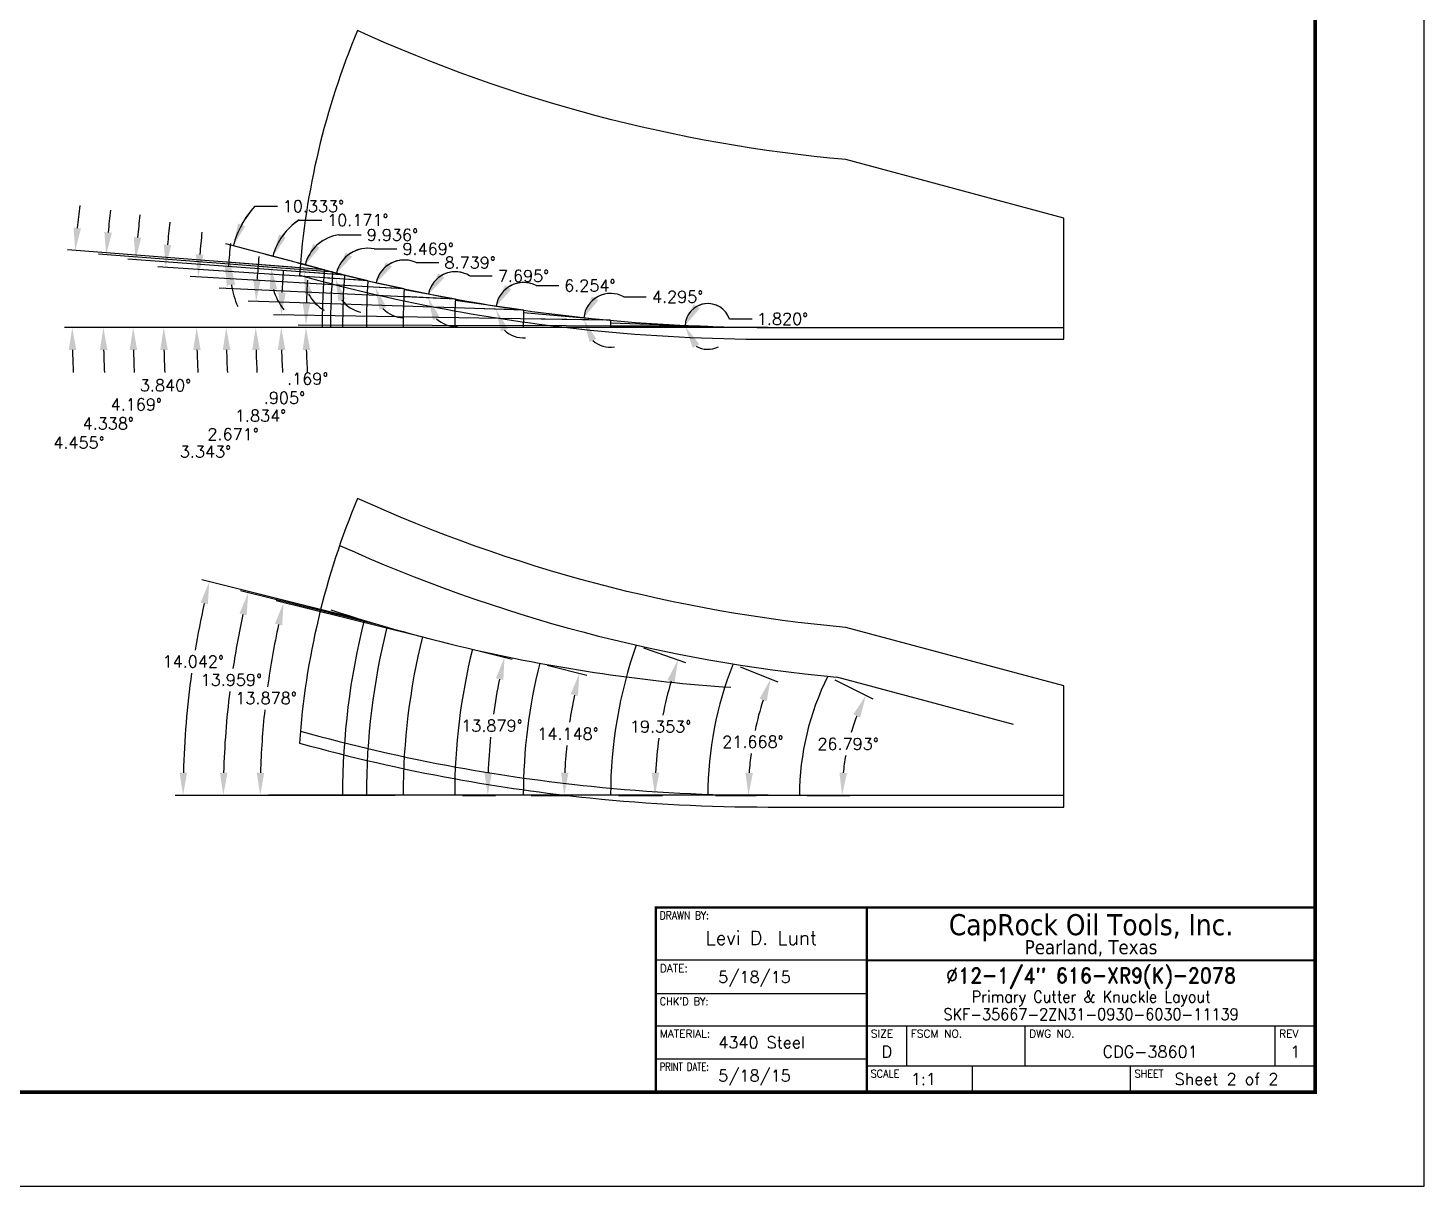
# Model space of a CAD drawing. Header units: inches. Extents: x -34 to 55.4, y 0 to 22.
# Drawn here: x -11.16 to 0, y 0 to 9.26 of the extents above; entities that cross this region are included whole.
import ezdxf
from ezdxf.enums import TextEntityAlignment as Align

# ---------------------------------------------------------------- set-up
doc = ezdxf.new("R2010")
doc.units = ezdxf.units.IN
doc.header["$MEASUREMENT"] = 0
doc.header["$PDMODE"] = 35
doc.layers.get('Defpoints').update_dxf_attribs({"color": 10})
for name, color, linetype in [('Dims', 4, 'Continuous'), ('TEXT', 3, 'Continuous'), ('Title Block', 7, 'Continuous')]:
    doc.layers.add(name, color=color, linetype=linetype)
doc.styles.add('Block', font='tahoma.ttf')
doc.styles.add('RomanD', font='romand.shx', dxfattribs={"width": 0.9})
doc.styles.add('RomanS', font='romans')
doc.dimstyles.new('Copy of Standard', dxfattribs={"dimtxt": 0.094, "dimasz": 0.18, "dimexe": 0.0625, "dimexo": 0.0625, "dimgap": 0.045, "dimtad": 0, "dimtih": 1, "dimtoh": 1, "dimdec": 4, "dimzin": 4, "dimdsep": 46, "dimtxsty": 'RomanS', "dimcen": 0.09, "dimadec": 3, "dimazin": 1, "dimtfac": 1, "dimtdec": 4, "dimtofl": 0, "dimtmove": 0, "dimatfit": 1, "dimfxl": 1, "dimtolj": 1, "dimtzin": 0, "dimarcsym": 0})

# ---------------------------------------------------------------- blocks, each defined once
blk = doc.blocks.new('*D99')
at = {"layer": 'Defpoints', "color": 0, "transparency": 16777216}
for p in [(-5.526, 4.175), (-5.324, 3.753), (-5.727, 3.124), (-2.882, 3.124)]:
    blk.add_point(p, dxfattribs=at)
at = {"layer": 'Dims', "color": 0, "lineweight": -2, "transparency": 16777216}
for p, q in [((-5.468, 4.152), (-5.167, 4.032)), ((-5.665, 3.124), (-5.341, 3.124))]:
    blk.add_line(p, q, dxfattribs=at)
for start, end in [(162.4225, 168.108), (172.3514, 175.9091)]:
    blk.add_arc((-2.882, 3.124), 2.522, start, end, dxfattribs=at)
at = {"layer": 'Dims', "color": 0, "transparency": 16777216}
for points in [[(-5.314, 3.896), (-5.257, 3.876), (-5.225, 4.055)], [(-5.367, 3.303), (-5.427, 3.305), (-5.403, 3.124)]]:
    blk.add_solid(points, dxfattribs=at)
at = {"layer": 'Dims', "color": 0, "transparency": 16777216, "insert": (-5.367, 3.552), "char_height": 0.094, "attachment_point": 5, "style": 'RomanS'}
blk.add_mtext('\\A1;21.668°', dxfattribs=at)
blk = doc.blocks.new('*D100')
at = {"layer": 'Defpoints', "color": 0, "transparency": 16777216}
for p in [(-6.301, 4.325), (-6.069, 3.854), (-6.505, 3.124), (-2.882, 3.124)]:
    blk.add_point(p, dxfattribs=at)
at = {"layer": 'Dims', "color": 0, "lineweight": -2, "transparency": 16777216}
for p, q in [((-6.242, 4.304), (-5.907, 4.187)), ((-6.443, 3.124), (-6.089, 3.124))]:
    blk.add_line(p, q, dxfattribs=at)
for start, end in [(163.8016, 168.6835), (171.9552, 176.845)]:
    blk.add_arc((-2.882, 3.124), 3.269, start, end, dxfattribs=at)
at = {"layer": 'Dims', "color": 0, "transparency": 16777216}
for points in [[(-6.05, 4.046), (-5.993, 4.027), (-5.966, 4.208)], [(-6.116, 3.304), (-6.176, 3.305), (-6.151, 3.124)]]:
    blk.add_solid(points, dxfattribs=at)
at = {"layer": 'Dims', "color": 0, "transparency": 16777216, "insert": (-6.105, 3.674), "char_height": 0.094, "attachment_point": 5, "style": 'RomanS'}
blk.add_mtext('\\A1;19.353°', dxfattribs=at)
blk = doc.blocks.new('*D101')
at = {"layer": 'Defpoints', "color": 0, "transparency": 16777216}
for p in [(-7.072, 4.181), (-6.822, 3.779), (-7.203, 3.124), (-2.882, 3.124)]:
    blk.add_point(p, dxfattribs=at)
at = {"layer": 'Dims', "color": 0, "lineweight": -2, "transparency": 16777216}
for p, q in [((-7.011, 4.165), (-6.694, 4.085)), ((-7.141, 3.124), (-6.814, 3.124))]:
    blk.add_line(p, q, dxfattribs=at)
for start, end in [(168.4344, 171.5941), (174.2541, 177.4177)]:
    blk.add_arc((-2.882, 3.124), 3.994, start, end, dxfattribs=at)
at = {"layer": 'Dims', "color": 0, "transparency": 16777216}
for points in [[(-6.824, 3.932), (-6.766, 3.919), (-6.755, 4.101)], [(-6.842, 3.304), (-6.902, 3.305), (-6.876, 3.124)]]:
    blk.add_solid(points, dxfattribs=at)
at = {"layer": 'Dims', "color": 0, "transparency": 16777216, "insert": (-6.846, 3.616), "char_height": 0.094, "attachment_point": 5, "style": 'RomanS'}
blk.add_mtext('\\A1;14.148°', dxfattribs=at)
blk = doc.blocks.new('*D102')
at = {"layer": 'Defpoints', "color": 0, "transparency": 16777216}
for p in [(-7.61, 4.293), (-7.427, 3.865), (-7.752, 3.124), (-2.882, 3.124)]:
    blk.add_point(p, dxfattribs=at)
at = {"layer": 'Dims', "color": 0, "lineweight": -2, "transparency": 16777216}
for p, q in [((-7.549, 4.278), (-7.292, 4.214)), ((-7.689, 3.124), (-7.425, 3.124))]:
    blk.add_line(p, q, dxfattribs=at)
for start, end in [(168.3606, 171.9061), (174.2122, 177.7605)]:
    blk.add_arc((-2.882, 3.124), 4.606, start, end, dxfattribs=at)
at = {"layer": 'Dims', "color": 0, "transparency": 16777216}
for points in [[(-7.422, 4.06), (-7.363, 4.047), (-7.353, 4.229)], [(-7.454, 3.304), (-7.514, 3.305), (-7.487, 3.124)]]:
    blk.add_solid(points, dxfattribs=at)
at = {"layer": 'Dims', "color": 0, "transparency": 16777216, "insert": (-7.454, 3.681), "char_height": 0.094, "attachment_point": 5, "style": 'RomanS'}
blk.add_mtext('\\A1;13.879°', dxfattribs=at)
blk = doc.blocks.new('*D103')
at = {"layer": 'Defpoints', "color": 0, "transparency": 16777216}
for p in [(-8.01, 4.391), (-9.223, 4.157), (-8.164, 3.124), (-2.882, 3.124)]:
    blk.add_point(p, dxfattribs=at)
at = {"layer": 'Dims', "color": 0, "lineweight": -2, "transparency": 16777216}
for p, q in [((-8.071, 4.406), (-9.18, 4.68)), ((-8.227, 3.124), (-9.37, 3.124))]:
    blk.add_line(p, q, dxfattribs=at)
for start, end in [(167.7274, 172.2339), (173.8869, 178.3948)]:
    blk.add_arc((-2.882, 3.124), 6.425, start, end, dxfattribs=at)
at = {"layer": 'Dims', "color": 0, "transparency": 16777216}
for points in [[(-9.189, 4.497), (-9.131, 4.483), (-9.12, 4.666)], [(-9.275, 3.304), (-9.335, 3.305), (-9.307, 3.124)]]:
    blk.add_solid(points, dxfattribs=at)
at = {"layer": 'Dims', "color": 0, "transparency": 16777216, "insert": (-9.26, 3.901), "char_height": 0.094, "attachment_point": 5, "style": 'RomanS'}
blk.add_mtext('\\A1;13.878°', dxfattribs=at)
blk = doc.blocks.new('*D104')
at = {"layer": 'Defpoints', "color": 0, "transparency": 16777216}
for p in [(-8.293, 4.47), (-9.58, 3.67), (-8.458, 3.124), (-2.882, 3.124)]:
    blk.add_point(p, dxfattribs=at)
at = {"layer": 'Dims', "color": 0, "lineweight": -2, "transparency": 16777216}
for p, q in [((-8.354, 4.485), (-9.464, 4.76)), ((-8.521, 3.124), (-9.664, 3.124))]:
    blk.add_line(p, q, dxfattribs=at)
for start, end in [(167.5762, 171.316), (172.9, 178.4652)]:
    blk.add_arc((-2.882, 3.124), 6.72, start, end, dxfattribs=at)
at = {"layer": 'Dims', "color": 0, "transparency": 16777216}
for points in [[(-9.473, 4.577), (-9.415, 4.563), (-9.403, 4.745)], [(-9.569, 3.304), (-9.629, 3.305), (-9.602, 3.124)]]:
    blk.add_solid(points, dxfattribs=at)
at = {"layer": 'Dims', "color": 0, "transparency": 16777216, "insert": (-9.538, 4.047), "char_height": 0.094, "attachment_point": 5, "style": 'RomanS'}
blk.add_mtext('\\A1;13.959°', dxfattribs=at)
blk = doc.blocks.new('*D105')
at = {"layer": 'Defpoints', "color": 0, "transparency": 16777216}
for p in [(-8.476, 4.524), (-9.901, 3.699), (-8.649, 3.124), (-2.882, 3.124)]:
    blk.add_point(p, dxfattribs=at)
at = {"layer": 'Dims', "color": 0, "lineweight": -2, "transparency": 16777216}
for p, q in [((-8.537, 4.539), (-9.774, 4.848)), ((-8.711, 3.124), (-9.987, 3.124))]:
    blk.add_line(p, q, dxfattribs=at)
for start, end in [(167.4229, 170.5069), (172.0216, 178.5355)]:
    blk.add_arc((-2.882, 3.124), 7.042, start, end, dxfattribs=at)
at = {"layer": 'Dims', "color": 0, "transparency": 16777216}
for points in [[(-9.784, 4.665), (-9.726, 4.651), (-9.714, 4.833)], [(-9.892, 3.304), (-9.952, 3.305), (-9.924, 3.124)]]:
    blk.add_solid(points, dxfattribs=at)
at = {"layer": 'Dims', "color": 0, "transparency": 16777216, "insert": (-9.842, 4.194), "char_height": 0.094, "attachment_point": 5, "style": 'RomanS'}
blk.add_mtext('\\A1;14.042°', dxfattribs=at)
blk = doc.blocks.new('*D142')
at = {"layer": 'Defpoints', "color": 0, "transparency": 16777216}
for p in [(-6.505, 6.9), (-6.505, 6.876), (-5.91, 6.876), (-5.727, 6.873), (-5.727, 6.873)]:
    blk.add_point(p, dxfattribs=at)
at = {"layer": 'Dims', "color": 0, "lineweight": -2, "transparency": 16777216}
blk.add_line((-5.554, 6.933), (-5.374, 6.933), dxfattribs=at)
for start, end in [(18.8491, 178.0107), (60.1866, 119.0987), (238.7433, 297.6554)]:
    blk.add_arc((-5.727, 6.873), 0.183, start, end, dxfattribs=at)
at = {"layer": 'Dims', "color": 0, "transparency": 16777216}
for points in [[(-5.791, 7.018), (-5.842, 7.049), (-5.91, 6.88)], [(-5.848, 6.702), (-5.796, 6.732), (-5.91, 6.874)]]:
    blk.add_solid(points, dxfattribs=at)
at = {"layer": 'Dims', "color": 0, "transparency": 16777216, "insert": (-5.13, 6.933), "char_height": 0.094, "attachment_point": 5, "style": 'RomanS'}
blk.add_mtext('\\A1;1.820°', dxfattribs=at)
blk = doc.blocks.new('*D143')
at = {"layer": 'Defpoints', "color": 0, "transparency": 16777216}
for p in [(-7.203, 6.933), (-7.201, 6.986), (-6.719, 6.931), (-6.505, 6.922), (-6.505, 6.922)]:
    blk.add_point(p, dxfattribs=at)
at = {"layer": 'Dims', "color": 0, "lineweight": -2, "transparency": 16777216}
blk.add_line((-6.4, 7.11), (-6.22, 7.11), dxfattribs=at)
for start, end in [(60.7935, 174.7997), (75.6255, 125.2126), (228.6819, 278.269)]:
    blk.add_arc((-6.505, 6.922), 0.215, start, end, dxfattribs=at)
at = {"layer": 'Dims', "color": 0, "transparency": 16777216}
for points in [[(-6.603, 7.083), (-6.655, 7.113), (-6.719, 6.942)], [(-6.674, 6.749), (-6.619, 6.773), (-6.719, 6.926)]]:
    blk.add_solid(points, dxfattribs=at)
at = {"layer": 'Dims', "color": 0, "transparency": 16777216, "insert": (-5.969, 7.11), "char_height": 0.094, "attachment_point": 5, "style": 'RomanS'}
blk.add_mtext('\\A1;4.295°', dxfattribs=at)
blk = doc.blocks.new('*D144')
at = {"layer": 'Defpoints', "color": 0, "transparency": 16777216}
for p in [(-7.747, 7.081), (-7.749, 7.021), (-7.421, 7.019), (-7.201, 7.003), (-7.201, 7.003)]:
    blk.add_point(p, dxfattribs=at)
at = {"layer": 'Dims', "color": 0, "lineweight": -2, "transparency": 16777216}
blk.add_line((-7.1, 7.2), (-6.92, 7.2), dxfattribs=at)
for start, end in [(62.88, 171.9121), (75.8112, 123.8616), (226.2162, 274.2667)]:
    blk.add_arc((-7.201, 7.003), 0.221, start, end, dxfattribs=at)
at = {"layer": 'Dims', "color": 0, "transparency": 16777216}
for points in [[(-7.299, 7.171), (-7.349, 7.203), (-7.42, 7.034)], [(-7.382, 6.832), (-7.326, 6.855), (-7.422, 7.01)]]:
    blk.add_solid(points, dxfattribs=at)
at = {"layer": 'Dims', "color": 0, "transparency": 16777216, "insert": (-6.671, 7.2), "char_height": 0.094, "attachment_point": 5, "style": 'RomanS'}
blk.add_mtext('\\A1;6.254°', dxfattribs=at)
blk = doc.blocks.new('*D145')
at = {"layer": 'Defpoints', "color": 0, "transparency": 16777216}
for p in [(-8.156, 7.167), (-8.158, 7.111), (-7.964, 7.112), (-7.747, 7.092), (-7.747, 7.092)]:
    blk.add_point(p, dxfattribs=at)
at = {"layer": 'Dims', "color": 0, "lineweight": -2, "transparency": 16777216}
blk.add_line((-7.632, 7.277), (-7.452, 7.277), dxfattribs=at)
for start, end in [(58.2501, 169.6341), (72.0579, 120.846), (226.1168, 274.9049)]:
    blk.add_arc((-7.747, 7.092), 0.218, start, end, dxfattribs=at)
at = {"layer": 'Dims', "color": 0, "transparency": 16777216}
for points in [[(-7.834, 7.262), (-7.883, 7.296), (-7.961, 7.131)], [(-7.926, 6.924), (-7.87, 6.946), (-7.964, 7.102)]]:
    blk.add_solid(points, dxfattribs=at)
at = {"layer": 'Dims', "color": 0, "transparency": 16777216, "insert": (-7.201, 7.277), "char_height": 0.094, "attachment_point": 5, "style": 'RomanS'}
blk.add_mtext('\\A1;7.695°', dxfattribs=at)
blk = doc.blocks.new('*D146')
at = {"layer": 'Defpoints', "color": 0, "transparency": 16777216}
for p in [(-8.449, 7.19), (-8.446, 7.235), (-8.385, 7.198), (-8.155, 7.173), (-8.155, 7.173)]:
    blk.add_point(p, dxfattribs=at)
at = {"layer": 'Dims', "color": 0, "lineweight": -2, "transparency": 16777216}
blk.add_line((-8.059, 7.383), (-7.879, 7.383), dxfattribs=at)
for start, end in [(65.3719, 167.9175), (76.0829, 122.0002), (222.574, 268.4913)]:
    blk.add_arc((-8.155, 7.173), 0.231, start, end, dxfattribs=at)
at = {"layer": 'Dims', "color": 0, "transparency": 16777216}
for points in [[(-8.253, 7.352), (-8.302, 7.386), (-8.381, 7.221)], [(-8.353, 7.007), (-8.297, 7.027), (-8.386, 7.187)]]:
    blk.add_solid(points, dxfattribs=at)
at = {"layer": 'Dims', "color": 0, "transparency": 16777216, "insert": (-7.628, 7.383), "char_height": 0.094, "attachment_point": 5, "style": 'RomanS'}
blk.add_mtext('\\A1;8.739°', dxfattribs=at)
blk = doc.blocks.new('*D147')
at = {"layer": 'Defpoints', "color": 0, "transparency": 16777216}
for p in [(-8.703, 7.27), (-8.633, 7.283), (-8.636, 7.251), (-8.446, 7.239), (-8.446, 7.239)]:
    blk.add_point(p, dxfattribs=at)
at = {"layer": 'Dims', "color": 0, "lineweight": -2, "transparency": 16777216}
for p, q in [((-8.395, 7.493), (-8.215, 7.493)), ((-8.698, 7.255), (-8.767, 7.26)), ((-8.694, 7.297), (-8.759, 7.313))]:
    blk.add_line(p, q, dxfattribs=at)
for start, end in [(78.7306, 166.6912), (85.4253, 126.0582), (216.7926, 257.4256)]:
    blk.add_arc((-8.446, 7.239), 0.259, start, end, dxfattribs=at)
at = {"layer": 'Dims', "color": 0, "transparency": 16777216}
for points in [[(-8.573, 7.431), (-8.623, 7.465), (-8.698, 7.298)], [(-8.682, 7.075), (-8.624, 7.092), (-8.704, 7.256)]]:
    blk.add_solid(points, dxfattribs=at)
at = {"layer": 'Dims', "color": 0, "transparency": 16777216, "insert": (-7.964, 7.493), "char_height": 0.094, "attachment_point": 5, "style": 'RomanS'}
blk.add_mtext('\\A1;9.469°', dxfattribs=at)
blk = doc.blocks.new('*D148')
at = {"layer": 'Defpoints', "color": 0, "transparency": 16777216}
for p in [(-8.955, 7.327), (-8.729, 7.291), (-8.728, 7.308), (-8.633, 7.284), (-8.633, 7.284)]:
    blk.add_point(p, dxfattribs=at)
at = {"layer": 'Dims', "color": 0, "lineweight": -2, "transparency": 16777216}
for p, q in [((-8.681, 7.605), (-8.501, 7.605)), ((-8.789, 7.323), (-9.009, 7.379)), ((-8.792, 7.296), (-9.019, 7.312))]:
    blk.add_line(p, q, dxfattribs=at)
for start, end in [(98.5209, 165.8952), (101.4918, 133.6935), (208.0325, 240.2342)]:
    blk.add_arc((-8.633, 7.284), 0.325, start, end, dxfattribs=at)
at = {"layer": 'Dims', "color": 0, "transparency": 16777216}
for points in [[(-8.832, 7.504), (-8.883, 7.534), (-8.948, 7.363)], [(-8.949, 7.126), (-8.89, 7.138), (-8.957, 7.308)]]:
    blk.add_solid(points, dxfattribs=at)
at = {"layer": 'Dims', "color": 0, "transparency": 16777216, "insert": (-8.25, 7.605), "char_height": 0.094, "attachment_point": 5, "style": 'RomanS'}
blk.add_mtext('\\A1;9.936°', dxfattribs=at)
blk = doc.blocks.new('*D149')
at = {"layer": 'Defpoints', "color": 0, "transparency": 16777216}
for p in [(-9.217, 7.375), (-8.795, 7.314), (-8.794, 7.326), (-8.728, 7.309), (-8.728, 7.309)]:
    blk.add_point(p, dxfattribs=at)
at = {"layer": 'Dims', "color": 0, "lineweight": -2, "transparency": 16777216}
for p, q in [((-8.995, 7.724), (-8.815, 7.724)), ((-8.854, 7.341), (-9.267, 7.448)), ((-8.857, 7.318), (-9.283, 7.351))]:
    blk.add_line(p, q, dxfattribs=at)
for start, end in [(122.7238, 165.4916), (123.4748, 144.4832), (196.6707, 217.6791)]:
    blk.add_arc((-8.728, 7.309), 0.494, start, end, dxfattribs=at)
at = {"layer": 'Dims', "color": 0, "transparency": 16777216}
for points in [[(-9.103, 7.583), (-9.157, 7.608), (-9.206, 7.432)], [(-9.231, 7.164), (-9.171, 7.17), (-9.22, 7.346)]]:
    blk.add_solid(points, dxfattribs=at)
at = {"layer": 'Dims', "color": 0, "transparency": 16777216, "insert": (-8.526, 7.724), "char_height": 0.094, "attachment_point": 5, "style": 'RomanS'}
blk.add_mtext('\\A1;10.171°', dxfattribs=at)
blk = doc.blocks.new('*D150')
at = {"layer": 'Defpoints', "color": 0, "transparency": 16777216}
for p in [(-9.54, 7.429), (-8.986, 7.376), (-8.988, 7.341), (-8.794, 7.326), (-8.794, 7.326)]:
    blk.add_point(p, dxfattribs=at)
at = {"layer": 'Dims', "color": 0, "lineweight": -2, "transparency": 16777216}
for p, q in [((-9.35, 7.834), (-9.17, 7.834)), ((-9.046, 7.392), (-9.583, 7.534)), ((-9.051, 7.346), (-9.607, 7.389))]:
    blk.add_line(p, q, dxfattribs=at)
for start, end in [(137.5696, 165.2117), (137.7714, 151.4915), (189.2649, 202.985)]:
    blk.add_arc((-8.794, 7.326), 0.753, start, end, dxfattribs=at)
at = {"layer": 'Dims', "color": 0, "transparency": 16777216}
for points in [[(-9.428, 7.674), (-9.484, 7.696), (-9.522, 7.518)], [(-9.568, 7.203), (-9.508, 7.206), (-9.545, 7.384)]]:
    blk.add_solid(points, dxfattribs=at)
at = {"layer": 'Dims', "color": 0, "transparency": 16777216, "insert": (-8.881, 7.834), "char_height": 0.094, "attachment_point": 5, "style": 'RomanS'}
blk.add_mtext('\\A1;10.333°', dxfattribs=at)
blk = doc.blocks.new('*D151')
at = {"layer": 'Defpoints', "color": 0, "transparency": 16777216}
for p in [(-10.799, 7.276), (-8.794, 7.326), (-8.812, 6.865), (-2.882, 6.865)]:
    blk.add_point(p, dxfattribs=at)
at = {"layer": 'Dims', "color": 0, "lineweight": -2, "transparency": 16777216}
for p, q in [((-8.856, 7.331), (-10.848, 7.486)), ((-8.874, 6.865), (-10.872, 6.865))]:
    blk.add_line(p, q, dxfattribs=at)
for start, end in [(172.943, 174.2439), (181.3009, 182.6018)]:
    blk.add_arc((-2.882, 6.865), 7.928, start, end, dxfattribs=at)
at = {"layer": 'Dims', "color": 0, "transparency": 16777216}
for points in [[(-10.74, 7.658), (-10.8, 7.663), (-10.786, 7.481)], [(-10.838, 6.685), (-10.778, 6.685), (-10.81, 6.865)]]:
    blk.add_solid(points, dxfattribs=at)
at = {"layer": 'Dims', "color": 0, "transparency": 16777216, "insert": (-10.756, 5.944), "char_height": 0.094, "attachment_point": 5, "style": 'RomanS'}
blk.add_mtext('\\A1;4.455°', dxfattribs=at)
blk = doc.blocks.new('*D152')
at = {"layer": 'Defpoints', "color": 0, "transparency": 16777216}
for p in [(-8.728, 7.309), (-10.551, 7.252), (-8.745, 6.865), (-2.882, 6.865)]:
    blk.add_point(p, dxfattribs=at)
at = {"layer": 'Dims', "color": 0, "lineweight": -2, "transparency": 16777216}
for p, q in [((-8.791, 7.313), (-10.601, 7.451)), ((-8.807, 6.865), (-10.623, 6.865))]:
    blk.add_line(p, q, dxfattribs=at)
for start, end in [(172.9761, 174.3192), (181.3431, 182.6862)]:
    blk.add_arc((-2.882, 6.865), 7.679, start, end, dxfattribs=at)
at = {"layer": 'Dims', "color": 0, "transparency": 16777216}
for points in [[(-10.493, 7.623), (-10.553, 7.628), (-10.539, 7.446)], [(-10.589, 6.685), (-10.529, 6.685), (-10.561, 6.865)]]:
    blk.add_solid(points, dxfattribs=at)
at = {"layer": 'Dims', "color": 0, "transparency": 16777216, "insert": (-10.522, 6.097), "char_height": 0.094, "attachment_point": 5, "style": 'RomanS'}
blk.add_mtext('\\A1;4.338°', dxfattribs=at)
blk = doc.blocks.new('*D153')
at = {"layer": 'Defpoints', "color": 0, "transparency": 16777216}
for p in [(-8.633, 7.284), (-10.315, 7.226), (-8.649, 6.865), (-2.882, 6.865)]:
    blk.add_point(p, dxfattribs=at)
at = {"layer": 'Dims', "color": 0, "lineweight": -2, "transparency": 16777216}
for p, q in [((-8.696, 7.289), (-10.366, 7.411)), ((-8.711, 6.865), (-10.386, 6.865))]:
    blk.add_line(p, q, dxfattribs=at)
for start, end in [(173.0589, 174.4448), (181.386, 182.7719)]:
    blk.add_arc((-2.882, 6.865), 7.441, start, end, dxfattribs=at)
at = {"layer": 'Dims', "color": 0, "transparency": 16777216}
for points in [[(-10.258, 7.583), (-10.318, 7.588), (-10.304, 7.406)], [(-10.351, 6.685), (-10.291, 6.685), (-10.323, 6.865)]]:
    blk.add_solid(points, dxfattribs=at)
at = {"layer": 'Dims', "color": 0, "transparency": 16777216, "insert": (-10.298, 6.249), "char_height": 0.094, "attachment_point": 5, "style": 'RomanS'}
blk.add_mtext('\\A1;4.169°', dxfattribs=at)
blk = doc.blocks.new('*D154')
at = {"layer": 'Defpoints', "color": 0, "transparency": 16777216}
for p in [(-10.071, 7.187), (-8.446, 7.239), (-8.458, 6.865), (-2.882, 6.865)]:
    blk.add_point(p, dxfattribs=at)
at = {"layer": 'Dims', "color": 0, "lineweight": -2, "transparency": 16777216}
for p, q in [((-8.508, 7.243), (-10.125, 7.351)), ((-8.521, 6.865), (-10.141, 6.865))]:
    blk.add_line(p, q, dxfattribs=at)
for start, end in [(173.2935, 174.7266), (181.4331, 182.8661)]:
    blk.add_arc((-2.882, 6.865), 7.197, start, end, dxfattribs=at)
at = {"layer": 'Dims', "color": 0, "transparency": 16777216}
for points in [[(-10.018, 7.524), (-10.078, 7.529), (-10.063, 7.347)], [(-10.106, 6.685), (-10.046, 6.685), (-10.079, 6.865)]]:
    blk.add_solid(points, dxfattribs=at)
at = {"layer": 'Dims', "color": 0, "transparency": 16777216, "insert": (-10.064, 6.402), "char_height": 0.094, "attachment_point": 5, "style": 'RomanS'}
blk.add_mtext('\\A1;3.840°', dxfattribs=at)
blk = doc.blocks.new('*D155')
at = {"layer": 'Defpoints', "color": 0, "transparency": 16777216}
for p in [(-8.155, 7.173), (-9.81, 7.135), (-8.164, 6.865), (-2.882, 6.865)]:
    blk.add_point(p, dxfattribs=at)
at = {"layer": 'Dims', "color": 0, "lineweight": -2, "transparency": 16777216}
for p, q in [((-8.218, 7.177), (-9.866, 7.273)), ((-8.227, 6.865), (-9.878, 6.865))]:
    blk.add_line(p, q, dxfattribs=at)
for start, end in [(173.6816, 175.1691), (181.4875, 182.975)]:
    blk.add_arc((-2.882, 6.865), 6.933, start, end, dxfattribs=at)
at = {"layer": 'Dims', "color": 0, "transparency": 16777216}
for points in [[(-9.761, 7.447), (-9.821, 7.451), (-9.803, 7.269)], [(-9.843, 6.685), (-9.783, 6.685), (-9.815, 6.865)]]:
    blk.add_solid(points, dxfattribs=at)
at = {"layer": 'Dims', "color": 0, "transparency": 16777216, "insert": (-9.744, 5.872), "char_height": 0.094, "attachment_point": 5, "style": 'RomanS'}
blk.add_mtext('\\A1;3.343°', dxfattribs=at)
blk = doc.blocks.new('*D156')
at = {"layer": 'Defpoints', "color": 0, "transparency": 16777216}
for p in [(-9.576, 7.073), (-7.747, 7.092), (-7.752, 6.865), (-2.882, 6.865)]:
    blk.add_point(p, dxfattribs=at)
at = {"layer": 'Dims', "color": 0, "lineweight": -2, "transparency": 16777216}
for p, q in [((-7.809, 7.095), (-9.634, 7.18)), ((-7.814, 6.865), (-9.641, 6.865))]:
    blk.add_line(p, q, dxfattribs=at)
for start, end in [(174.2487, 175.7887), (181.54, 183.0801)]:
    blk.add_arc((-2.882, 6.865), 6.697, start, end, dxfattribs=at)
at = {"layer": 'Dims', "color": 0, "transparency": 16777216}
for points in [[(-9.531, 7.355), (-9.591, 7.359), (-9.572, 7.177)], [(-9.606, 6.685), (-9.546, 6.685), (-9.579, 6.865)]]:
    blk.add_solid(points, dxfattribs=at)
at = {"layer": 'Dims', "color": 0, "transparency": 16777216, "insert": (-9.524, 6.011), "char_height": 0.094, "attachment_point": 5, "style": 'RomanS'}
blk.add_mtext('\\A1;2.671°', dxfattribs=at)
blk = doc.blocks.new('*D157')
at = {"layer": 'Defpoints', "color": 0, "transparency": 16777216}
for p in [(-9.342, 7.003), (-7.201, 7.003), (-7.203, 6.865), (-2.882, 6.865)]:
    blk.add_point(p, dxfattribs=at)
at = {"layer": 'Dims', "color": 0, "lineweight": -2, "transparency": 16777216}
for p, q in [((-7.263, 7.005), (-9.402, 7.074)), ((-7.266, 6.865), (-9.406, 6.865))]:
    blk.add_line(p, q, dxfattribs=at)
for start, end in [(174.9733, 176.5695), (181.5962, 183.1924)]:
    blk.add_arc((-2.882, 6.865), 6.461, start, end, dxfattribs=at)
at = {"layer": 'Dims', "color": 0, "transparency": 16777216}
for points in [[(-9.302, 7.25), (-9.362, 7.253), (-9.34, 7.072)], [(-9.371, 6.685), (-9.311, 6.686), (-9.343, 6.865)]]:
    blk.add_solid(points, dxfattribs=at)
at = {"layer": 'Dims', "color": 0, "transparency": 16777216, "insert": (-9.304, 6.159), "char_height": 0.094, "attachment_point": 5, "style": 'RomanS'}
blk.add_mtext('\\A1;1.834°', dxfattribs=at)
blk = doc.blocks.new('*D158')
at = {"layer": 'Defpoints', "color": 0, "transparency": 16777216}
for p in [(-9.139, 6.931), (-6.505, 6.922), (-6.505, 6.865), (-2.882, 6.865)]:
    blk.add_point(p, dxfattribs=at)
at = {"layer": 'Dims', "color": 0, "lineweight": -2, "transparency": 16777216}
for p, q in [((-6.567, 6.923), (-9.201, 6.965)), ((-6.568, 6.865), (-9.201, 6.865))]:
    blk.add_line(p, q, dxfattribs=at)
for start, end in [(175.7982, 177.4465), (181.6483, 183.2967)]:
    blk.add_arc((-2.882, 6.865), 6.257, start, end, dxfattribs=at)
at = {"layer": 'Dims', "color": 0, "transparency": 16777216}
for points in [[(-9.103, 7.143), (-9.163, 7.145), (-9.138, 6.964)], [(-9.166, 6.685), (-9.106, 6.686), (-9.139, 6.865)]]:
    blk.add_solid(points, dxfattribs=at)
at = {"layer": 'Dims', "color": 0, "transparency": 16777216, "insert": (-9.113, 6.302), "char_height": 0.094, "attachment_point": 5, "style": 'RomanS'}
blk.add_mtext('\\A1;.905°', dxfattribs=at)
blk = doc.blocks.new('*D159')
at = {"layer": 'Defpoints', "color": 0, "transparency": 16777216}
for p in [(-8.941, 6.877), (-5.727, 6.873), (-5.727, 6.865), (-2.882, 6.865)]:
    blk.add_point(p, dxfattribs=at)
at = {"layer": 'Dims', "color": 0, "lineweight": -2, "transparency": 16777216}
for p, q in [((-5.79, 6.874), (-9.004, 6.883)), ((-5.79, 6.865), (-9.004, 6.865))]:
    blk.add_line(p, q, dxfattribs=at)
for start, end in [(176.427, 178.1291), (181.7021, 183.4042)]:
    blk.add_arc((-2.882, 6.865), 6.059, start, end, dxfattribs=at)
at = {"layer": 'Dims', "color": 0, "transparency": 16777216}
for points in [[(-8.908, 7.062), (-8.968, 7.063), (-8.941, 6.883)], [(-8.968, 6.685), (-8.908, 6.686), (-8.941, 6.865)]]:
    blk.add_solid(points, dxfattribs=at)
at = {"layer": 'Dims', "color": 0, "transparency": 16777216, "insert": (-8.927, 6.455), "char_height": 0.094, "attachment_point": 5, "style": 'RomanS'}
blk.add_mtext('\\A1;.169°', dxfattribs=at)
blk = doc.blocks.new('*D318')
at = {"layer": 'Defpoints', "color": 0, "transparency": 16777216}
for p in [(-4.768, 4.077), (-4.569, 3.668), (-4.994, 3.124), (-2.882, 3.124)]:
    blk.add_point(p, dxfattribs=at)
at = {"layer": 'Dims', "color": 0, "lineweight": -2, "transparency": 16777216}
for p, q in [((-4.712, 4.048), (-4.408, 3.895)), ((-4.932, 3.124), (-4.591, 3.124))]:
    blk.add_line(p, q, dxfattribs=at)
for start, end in [(159.0294, 163.5245), (169.6435, 174.1776)]:
    blk.add_arc((-2.882, 3.124), 1.772, start, end, dxfattribs=at)
at = {"layer": 'Dims', "color": 0, "transparency": 16777216}
for points in [[(-4.564, 3.771), (-4.509, 3.746), (-4.464, 3.923)], [(-4.615, 3.303), (-4.675, 3.306), (-4.654, 3.124)]]:
    blk.add_solid(points, dxfattribs=at)
at = {"layer": 'Dims', "color": 0, "transparency": 16777216, "insert": (-4.606, 3.535), "char_height": 0.094, "attachment_point": 5, "style": 'RomanS'}
blk.add_mtext('\\A1;26.793°', dxfattribs=at)
blk = doc.blocks.new('COT_Dblock')
at = {"layer": 'Title Block'}
for p, q in [((29.544, 1.805), (27.857, 1.805)), ((27.857, 1.539), (29.544, 1.539)), ((27.857, 1.282), (33.13, 1.282)), ((29.865, 0.961), (29.865, 1.282)), ((30.81, 0.961), (30.81, 1.282)), ((32.809, 0.961), (32.809, 1.282)), ((27.857, 1.016), (29.544, 1.016)), ((29.544, 0.961), (33.13, 0.961)), ((30.388, 0.75), (30.388, 0.961)), ((31.653, 0.75), (31.653, 0.961))]:
    blk.add_line(p, q, dxfattribs=at)
at = {"layer": 'Title Block', "color": 8}
blk.add_lwpolyline([(0, 0), (34, 0), (34, 22), (0, 22)], close=True, dxfattribs=at)
at = {"layer": 'Title Block', "const_width": 0.03}
blk.add_lwpolyline([(33.13, 21.25), (0.87, 21.25), (0.87, 0.75), (33.13, 0.75)], close=True, dxfattribs=at)
at = {"layer": 'Title Block', "const_width": 0.0169}
for points in [[(27.857, 0.75), (27.857, 2.227), (33.13, 2.227)], [(29.544, 0.75), (29.544, 2.227)], [(29.544, 1.805), (33.13, 1.805)]]:
    blk.add_lwpolyline(points, dxfattribs=at)
at = {"layer": 'Title Block', "style": 'RomanS'}
for s, width, p in [('DRAWN BY:', 0.86, (27.888, 2.195)), ("CHK'D BY:", 0.91, (27.888, 1.508)), ('PRINT DATE:', 0.78, (27.888, 0.985)), ('SCALE', 0.9, (29.575, 0.93)), ('SHEET', 0.9, (31.685, 0.93))]:
    blk.add_text(s, height=0.0625, dxfattribs=dict(at, width=width)).set_placement(p, align=Align.TOP_LEFT)
at = {"layer": 'Title Block', "style": 'Block'}
for s, height, p in [('CapRock Oil Tools, Inc.', 0.16875, (31.337, 2.09)), ('Pearland, Texas', 0.1125, (31.337, 1.91))]:
    blk.add_text(s, height=height, dxfattribs=at).set_placement(p, align=Align.MIDDLE_CENTER)
at = {"layer": 'Title Block', "style": 'RomanS'}
for s, p in [('DATE:', (27.888, 1.773)), ('MATERIAL:', (27.888, 1.25)), ('SIZE', (29.575, 1.25)), ('FSCM NO.', (29.896, 1.25)), ('DWG NO.', (30.841, 1.25)), ('REV', (32.841, 1.25))]:
    blk.add_text(s, height=0.0625, dxfattribs=at).set_placement(p, align=Align.TOP_LEFT)
at = {"layer": 'Title Block', "color": 3, "style": 'RomanS'}
blk.add_text('D', height=0.094, dxfattribs=at).set_placement((29.704, 1.121), align=Align.TOP_CENTER)
at = {"layer": 'Title Block', "color": 1, "style": 'RomanS', "flags": 8}
for tag, p in [('FNAME', (0.62, 3.75)), ('REVDATE', (0.62, 2.25)), ('USER', (0.62, 0.75))]:
    blk.add_attdef(tag, text='', height=0.047, rotation=90, dxfattribs=at).set_placement(p, align=Align.BOTTOM_LEFT)
at = {"layer": 'Title Block', "color": 3, "style": 'RomanS', "flags": 8}
blk.add_attdef('DRAWN', text='', height=0.11, dxfattribs=at).set_placement((28.7, 1.984), align=Align.MIDDLE_CENTER)
for tag, p in [('DDATE', (28.356, 1.672)), ('CHECK', (28.356, 1.406)), ('MATRL', (28.356, 1.149)), ('PDATE', (28.356, 0.883)), ('SCALE', (29.896, 0.855)), ('SHEET', (32.005, 0.855))]:
    blk.add_attdef(tag, text='', height=0.094, dxfattribs=at).set_placement(p, align=Align.MIDDLE_LEFT)
at = {"layer": 'Title Block', "color": 3, "style": 'RomanD', "width": 0.9, "flags": 8}
for tag, height, p in [('TITL1', 0.125, (31.337, 1.684)), ('TITL2', 0.094, (31.337, 1.514)), ('TITL3', 0.094, (31.337, 1.374))]:
    blk.add_attdef(tag, text='', height=height, dxfattribs=at).set_placement(p, align=Align.MIDDLE_CENTER)
at = {"layer": 'Title Block', "color": 3, "style": 'RomanS', "flags": 8}
for tag, p in [('FSCM#', (30.337, 1.121)), ('DWG#', (31.81, 1.121)), ('REV#', (32.97, 1.121))]:
    blk.add_attdef(tag, text='', height=0.094, dxfattribs=at).set_placement(p, align=Align.TOP_CENTER)

msp = doc.modelspace()

# ---------------------------------------------------------------- linework, layer by layer
for p, q in [((-5.24438, 6.86508), (-9.00688, 6.86508)), ((-5.24438, 3.12442), (-9.23944, 3.12442))]:
    msp.add_line(p, q)
at = {"color": 1, "linetype": 'Continuous'}
msp.add_line((-3.28338, 3.69134), (-4.69579, 4.06979), dxfattribs=at)
at = {"color": 7, "linetype": 'Continuous'}
for points in [[(-8.99264, 7.28242, 0.02267272), (-7.75581, 6.99843, 0.01963887), (-6.66738, 6.84383, 0.02546021), (-5.24438, 6.77133), (-2.88188, 6.77133), (-2.88188, 7.74008), (-4.6251, 8.20717, -0.08470989), (-8.52811, 9.23904, -0.08470989)], [(-8.99264, 3.54177, 0.02267272), (-7.75581, 3.25777, 0.01963887), (-6.66738, 3.10318, 0.02546021), (-5.24438, 3.03067), (-2.88188, 3.03067), (-2.88188, 3.99942), (-4.6251, 4.46652, -0.08470989), (-8.52811, 5.49838, -0.08470989)]]:
    msp.add_lwpolyline(points, format="xyb", dxfattribs=at)
at = {"color": 1, "linetype": 'Continuous'}
for points in [[(-8.98539, 7.37772, 0.0230059), (-7.73899, 7.09066, 0.01963887), (-6.65785, 6.9371, 0.02546021), (-5.24438, 6.86508), (-2.88188, 6.86508)], [(-8.74165, 4.60723, 0.0230059), (-7.58099, 4.28601, 0.01963887), (-6.57029, 4.09716, 0.01971906), (-5.5437, 3.98791, 0.01971906)], [(-8.98539, 3.63707, 0.0230059), (-7.73899, 3.35, 0.01963887), (-6.65785, 3.19644, 0.02546021), (-5.24438, 3.12442), (-2.88188, 3.12442)]]:
    msp.add_lwpolyline(points, format="xyb", dxfattribs=at)
for centre in [(-2.88188, 6.86508), (-2.88188, 3.12442)]:
    msp.add_arc(centre, 6.125, 157.195623, 176.092939)
msp.add_arc((-3.55315, 16.41854), 12.4015, 245.62289, 264.713442, dxfattribs=at)
at = {"layer": 'TEXT'}
for p, q in [((-8.98551, 7.37629), (-8.79393, 7.32572)), ((-8.79393, 7.32572), (-8.98837, 7.34087)), ((-8.72819, 7.30853), (-8.79487, 7.31359)), ((-8.79395, 7.32555), (-8.72819, 7.30853)), ((-8.63327, 7.28433), (-8.72947, 7.29134)), ((-8.72822, 7.30818), (-8.63327, 7.28433)), ((-8.44559, 7.23855), (-8.63337, 7.28297)), ((-8.44559, 7.23855), (-8.63558, 7.2513)), ((-8.15523, 7.17314), (-8.44862, 7.19028)), ((-8.15523, 7.17314), (-8.44581, 7.23534)), ((-7.74658, 7.09204), (-8.1556, 7.16686)), ((-7.74658, 7.09204), (-8.15848, 7.11126)), ((-7.20087, 7.0034), (-7.74708, 7.08102)), ((-7.20087, 7.0034), (-7.74938, 7.02096)), ((-6.50481, 6.92232), (-7.20254, 6.93334)), ((-7.2014, 6.98571), (-6.50481, 6.92232)), ((-5.72709, 6.87346), (-6.50525, 6.87575)), ((-5.72709, 6.87346), (-6.50509, 6.90048))]:
    msp.add_line(p, q, dxfattribs=at)
for centre, radius, start in [((-2.88188, 6.86508), 5.92998, 175.544781), ((-2.88188, 6.86508), 5.86311, 175.662293), ((-2.88188, 6.86508), 5.76666, 175.83078), ((-2.88188, 6.86508), 5.57624, 176.159679), ((-2.88188, 6.86508), 5.28235, 176.656658), ((-2.88188, 6.86508), 4.87, 177.328744), ((-2.88188, 6.86508), 4.32121, 178.165686), ((-2.88188, 6.86508), 3.62339, 179.094846), ((-2.88188, 6.86508), 2.84523, 179.831236), ((-2.88188, 3.12442), 5.76666, 165.958406), ((-2.88188, 3.12442), 5.57624, 166.041416), ((-2.88188, 3.12442), 5.28235, 166.122223), ((-2.88188, 3.12442), 4.87, 166.121158), ((-2.88188, 3.12442), 3.62339, 160.646611), ((-2.88188, 3.12442), 4.32121, 165.852082), ((-2.88188, 3.12442), 2.84523, 158.331583), ((-2.88188, 3.12442), 2.11244, 153.206954)]:
    msp.add_arc(centre, radius, start, 180, dxfattribs=at)

# ---------------------------------------------------------------- block references
at = {"layer": 'Title Block'}
ref = msp.add_blockref('COT_Dblock', (-34, 0), dxfattribs=at)
ref.add_attrib('TITL1', 'Ø12-1/4" 616-XR9(K)-2078', dxfattribs={"color": 3, "height": 0.125, "style": 'RomanD', "width": 0.9, "flags": 8}).set_placement((-2.66297, 1.68353), align=Align.MIDDLE_CENTER)
ref.add_attrib('TITL2', 'Primary Cutter & Knuckle Layout', dxfattribs={"color": 3, "height": 0.094, "style": 'RomanD', "width": 0.9, "flags": 8}).set_placement((-2.66297, 1.51432), align=Align.MIDDLE_CENTER)
ref.add_attrib('TITL3', 'SKF-35667-2ZN31-0930-6030-11139', dxfattribs={"color": 3, "height": 0.094, "style": 'RomanD', "width": 0.9, "flags": 8}).set_placement((-2.66297, 1.37392), align=Align.MIDDLE_CENTER)
ref.add_attrib('DWG#', 'CDG-38601', dxfattribs={"color": 3, "height": 0.094, "style": 'RomanS', "flags": 8}).set_placement((-2.19047, 1.12125), align=Align.TOP_CENTER)
ref.add_attrib('REV#', '1', dxfattribs={"color": 3, "height": 0.094, "style": 'RomanS', "flags": 8}).set_placement((-1.03031, 1.12125), align=Align.TOP_CENTER)
ref.add_attrib('SHEET', 'Sheet 2 of 2', dxfattribs={"color": 3, "height": 0.094, "style": 'RomanS', "flags": 8}).set_placement((-1.99469, 0.85547), align=Align.MIDDLE_LEFT)
ref.add_attrib('SCALE', '1:1', dxfattribs={"color": 3, "height": 0.094, "style": 'RomanS', "flags": 8}).set_placement((-4.10406, 0.85547), align=Align.MIDDLE_LEFT)
ref.add_attrib('DRAWN', 'Levi D. Lunt', dxfattribs={"color": 3, "height": 0.11, "style": 'RomanS', "flags": 8}).set_placement((-5.29969, 1.98438), align=Align.MIDDLE_CENTER)
ref.add_attrib('DDATE', '5/18/15', dxfattribs={"color": 3, "height": 0.094, "style": 'RomanS', "flags": 8}).set_placement((-5.6441, 1.6718), align=Align.MIDDLE_LEFT)
ref.add_attrib('MATRL', '4340 Steel', dxfattribs={"color": 3, "height": 0.094, "style": 'RomanS', "flags": 8}).set_placement((-5.6441, 1.14867), align=Align.MIDDLE_LEFT)
ref.add_attrib('PDATE', '5/18/15', dxfattribs={"color": 3, "height": 0.094, "style": 'RomanS', "flags": 8}).set_placement((-5.6441, 0.88289), align=Align.MIDDLE_LEFT)

# ---------------------------------------------------------------- dimensions: what is measured, and where the dimension line sits
at = {"layer": 'Dims'}
for base, center, p1, p2, picture, middle in [((-10.79924, 7.27587), (-2.88188, 6.86508), (-8.79393, 7.32572), (-8.81185, 6.86508), '*D151', (-10.7562, 5.94397)), ((-10.55097, 7.25248), (-2.88188, 6.86508), (-8.72819, 7.30853), (-8.74499, 6.86508), '*D152', (-10.52221, 6.09668)), ((-10.31453, 7.22593), (-2.88188, 6.86508), (-8.63327, 7.28433), (-8.64853, 6.86508), '*D153', (-10.29777, 6.2494)), ((-10.0715, 7.18655), (-2.88188, 6.86508), (-8.44559, 7.23855), (-8.45811, 6.86508), '*D154', (-10.06378, 6.40211)), ((-9.81001, 7.13473), (-2.88188, 6.86508), (-8.15523, 7.17314), (-8.16422, 6.86508), '*D155', (-9.74383, 5.87238)), ((-9.57564, 7.0732), (-2.88188, 6.86508), (-7.74658, 7.09204), (-7.75187, 6.86508), '*D156', (-9.52416, 6.01078)), ((-9.34175, 7.00297), (-2.88188, 6.86508), (-7.20087, 7.0034), (-7.20308, 6.86508), '*D157', (-9.30449, 6.15872)), ((-9.13853, 6.93097), (-2.88188, 6.86508), (-6.50481, 6.92232), (-6.50527, 6.86508), '*D158', (-9.11348, 6.30189)), ((-8.94115, 6.87697), (-2.88188, 6.86508), (-5.72709, 6.87346), (-5.72711, 6.86508), '*D159', (-8.92724, 6.45461)), ((-9.90068, 3.69907), (-2.88188, 3.12442), (-8.47622, 4.52356), (-8.64853, 3.12442), '*D105', (-9.84249, 4.19389)), ((-9.5795, 3.66952), (-2.88188, 3.12442), (-8.29345, 4.46952), (-8.45811, 3.12442), '*D104', (-9.53801, 4.047)), ((-5.323711, 3.753449), (-2.881877, 3.12442), (-5.526051, 4.174977), (-5.727105, 3.12442), '*D99', (-5.366908, 3.552031))]:
    dim = msp.add_angular_dim_3p(base=base, center=center, p1=p1, p2=p2, dimstyle='Copy of Standard', dxfattribs=at)
    dim.commit()
    dim.dimension.update_dxf_attribs({"geometry": picture, "text_midpoint": middle, "dimtype": 165})
for base, line1, line2, picture, middle in [((-9.540271, 7.429274), ((-8.985506, 7.37629), (-8.793934, 7.325716)), ((-8.793934, 7.325716), (-8.988369, 7.340866)), '*D150', (-8.881129, 7.834089)), ((-9.21738, 7.37492), ((-8.79395, 7.32555), (-8.72819, 7.30853)), ((-8.72819, 7.30853), (-8.79487, 7.31359)), '*D149', (-8.52611, 7.72385)), ((-8.955034, 7.326579), ((-8.728219, 7.308184), (-8.633273, 7.284326)), ((-8.633273, 7.284326), (-8.729471, 7.291339)), '*D148', (-8.250452, 7.605268)), ((-8.702873, 7.270125), ((-8.445591, 7.238551), (-8.633371, 7.282971)), ((-8.445591, 7.238551), (-8.635584, 7.251304)), '*D147', (-7.96403, 7.492766)), ((-8.38459, 7.19828), ((-8.15523, 7.17314), (-8.44581, 7.23534)), ((-8.15523, 7.17314), (-8.44862, 7.19028)), '*D146', (-7.62818, 7.38288)), ((-7.96358, 7.11193), ((-7.74658, 7.09204), (-8.1556, 7.16686)), ((-7.74658, 7.09204), (-8.15848, 7.11126)), '*D145', (-7.20101, 7.27735)), ((-7.42141, 7.0185), ((-7.20087, 7.0034), (-7.74708, 7.08102)), ((-7.20087, 7.0034), (-7.74938, 7.02096)), '*D144', (-6.67143, 7.20015)), ((-6.71925, 6.93107), ((-7.2014, 6.98571), (-6.50481, 6.92232)), ((-6.50481, 6.92232), (-7.20254, 6.93334)), '*D143', (-5.96918, 7.10965)), ((-5.91009, 6.87593), ((-5.72709, 6.87346), (-6.50509, 6.90048)), ((-5.72709, 6.87346), (-6.50525, 6.87575)), '*D142', (-5.1297, 6.93259))]:
    dim = msp.add_angular_dim_2l(base=base, line1=line1, line2=line2, dimstyle='Copy of Standard', dxfattribs=at)
    dim.commit()
    dim.dimension.update_dxf_attribs({"geometry": picture, "text_midpoint": middle})
for base, p1, p2, picture, middle in [((-9.22347, 4.15742), (-8.01003, 4.3914), (-8.16422, 3.12442), '*D103', (-9.26, 3.90065)), ((-7.42749, 3.86493), (-7.60969, 4.29258), (-7.75187, 3.12442), '*D102', (-7.45367, 3.68086)), ((-6.06863, 3.85442), (-6.30052, 4.32519), (-6.50527, 3.12442), '*D100', (-6.10466, 3.67395)), ((-6.82203, 3.77897), (-7.07201, 4.18064), (-7.20308, 3.12442), '*D101', (-6.84562, 3.6163)), ((-4.56852, 3.66796), (-4.76752, 4.07664), (-4.99431, 3.12442), '*D318', (-4.60572, 3.53499))]:
    dim = msp.add_angular_dim_3p(base=base, center=(-2.88188, 3.12442), p1=p1, p2=p2, dimstyle='Copy of Standard', dxfattribs=at)
    dim.commit()
    dim.dimension.update_dxf_attribs({"geometry": picture, "text_midpoint": middle})

doc.saveas('drawing.dxf')
